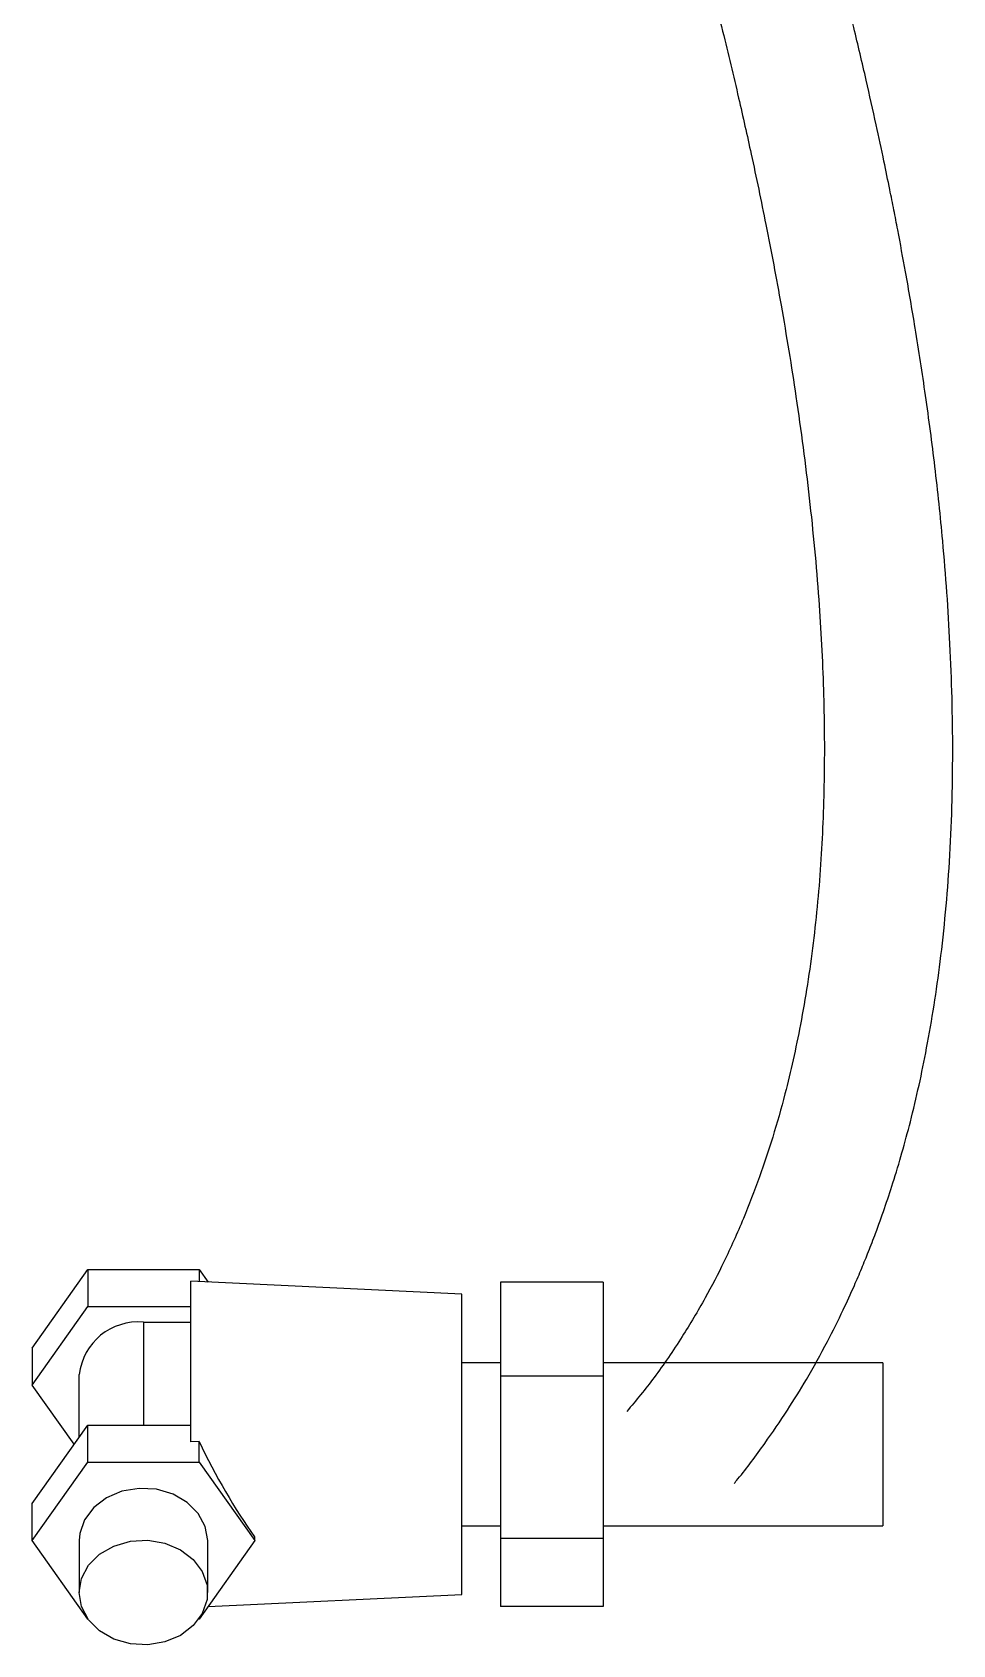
# Model space of a CAD drawing. Header units: millimetres. Extents: x 0 to 6631, y 0 to 4689.
# Drawn here: x 4487.1 to 4558.8, y 3175.6 to 3301.2 of the extents above; entities that cross this region are included whole.
import ezdxf

# ---------------------------------------------------------------- set-up
doc = ezdxf.new("R2010")
doc.units = ezdxf.units.MM
doc.header["$LTSCALE"] = 13
doc.layers.add('几何体', color=7, linetype='Continuous')

msp = doc.modelspace()

# ---------------------------------------------------------------- linework, layer by layer
at = {"layer": '几何体'}
for p, q in [((4487.15, 3198.68), (4491.48, 3204.8)), ((4491.48, 3204.8), (4491.48, 3201.92)), ((4491.48, 3204.8), (4500.14, 3204.8)), ((4500.14, 3204.8), (4500.14, 3203.85)), ((4500.14, 3204.8), (4500.84, 3203.81)), ((4520.61, 3202.88), (4499.51, 3203.88)), ((4499.51, 3191.38), (4499.51, 3203.88)), ((4531.61, 3203.82), (4523.61, 3203.82)), ((4523.61, 3203.82), (4523.61, 3196.49)), ((4531.61, 3203.82), (4531.61, 3196.49)), ((4487.15, 3195.79), (4491.48, 3201.92)), ((4491.48, 3201.92), (4499.51, 3201.92)), ((4520.61, 3184.42), (4520.61, 3202.88)), ((4495.81, 3200.69), (4499.51, 3200.69)), ((4495.81, 3200.69), (4495.81, 3192.68)), ((4487.15, 3198.68), (4487.15, 3195.79)), ((4523.61, 3197.53), (4520.61, 3197.53)), ((4553.41, 3197.53), (4531.61, 3197.53)), ((4553.41, 3197.53), (4553.41, 3184.83)), ((4490.41, 3191.18), (4487.15, 3195.79)), ((4490.81, 3191.73), (4490.81, 3196.61)), ((4531.61, 3196.49), (4523.61, 3196.49)), ((4523.61, 3196.49), (4523.61, 3183.84)), ((4531.61, 3196.49), (4531.61, 3183.84)), ((4487.15, 3186.56), (4491.48, 3192.68)), ((4491.48, 3189.79), (4491.48, 3192.68)), ((4491.48, 3192.68), (4499.51, 3192.68)), ((4500.14, 3191.4), (4499.51, 3191.38)), ((4500.14, 3189.79), (4500.14, 3191.4)), ((4487.15, 3183.67), (4491.48, 3189.79)), ((4491.48, 3189.79), (4500.14, 3189.79)), ((4500.14, 3189.79), (4504.47, 3183.67)), ((4487.15, 3183.67), (4487.15, 3186.56)), ((4520.61, 3184.83), (4523.61, 3184.83)), ((4520.61, 3179.48), (4520.61, 3184.42)), ((4531.61, 3184.83), (4553.41, 3184.83)), ((4491.48, 3177.55), (4487.15, 3183.67)), ((4490.81, 3183.67), (4490.81, 3179.63)), ((4504.47, 3183.67), (4500.14, 3177.55)), ((4500.81, 3179.63), (4500.81, 3183.67)), ((4504.47, 3183.67), (4504.47, 3183.98)), ((4531.61, 3183.84), (4523.61, 3183.84)), ((4523.61, 3183.84), (4523.61, 3178.53)), ((4531.61, 3183.84), (4531.61, 3178.53)), ((4500.84, 3178.54), (4520.61, 3179.48)), ((4531.61, 3178.53), (4523.61, 3178.53)), ((4491.51, 3177.55), (4491.48, 3177.55)), ((4500.14, 3177.55), (4500.11, 3177.55))]:
    msp.add_line(p, q, dxfattribs=at)
at = {"layer": '几何体', "flags": 128}
for points in [[(4500.81, 3183.67), (4500.62, 3184.77), (4500.08, 3185.79), (4499.22, 3186.65), (4498.11, 3187.3), (4496.82, 3187.67), (4495.47, 3187.74), (4494.13, 3187.52), (4492.92, 3187.01), (4491.93, 3186.25), (4491.22, 3185.3), (4490.85, 3184.23), (4490.81, 3183.67)], [(4490.81, 3179.63), (4490.99, 3180.73), (4491.53, 3181.75), (4492.39, 3182.61), (4493.51, 3183.25), (4494.79, 3183.63), (4496.15, 3183.7), (4497.48, 3183.48), (4498.69, 3182.96), (4499.69, 3182.21), (4500.39, 3181.26), (4500.76, 3180.19), (4500.76, 3179.07), (4500.39, 3178), (4499.69, 3177.05), (4498.69, 3176.29), (4497.48, 3175.78), (4496.15, 3175.56), (4494.79, 3175.63), (4493.51, 3176), (4492.39, 3176.65), (4491.53, 3177.51), (4490.99, 3178.53), (4490.81, 3179.63)]]:
    msp.add_lwpolyline(points, dxfattribs=at)
at = {"layer": '几何体'}
msp.add_arc((4495.39, 3196.1), 4.61, 84.8174, 173.6487, dxfattribs=at)
msp.add_ellipse((4504.27, 3191.45), major_axis=(-6.4, 12.35), ratio=0.267858, start_param=1.436984, end_param=2.07558, dxfattribs=at)
for points, knots in [([(4541.81, 3188.12), (4541.91, 3188.24), (4542.74, 3189.21), (4544.13, 3191.12), (4545.91, 3193.71), (4547.54, 3196.36), (4548.99, 3198.96), (4550.22, 3201.43), (4551.1, 3203.35), (4551.75, 3204.87), (4552.3, 3206.23), (4553.14, 3208.4), (4554.28, 3211.72), (4555.65, 3216.51), (4556.91, 3222.24), (4557.97, 3228.98), (4558.68, 3236.7), (4558.92, 3244.99), (4558.7, 3253.37), (4558.17, 3260.8), (4557.49, 3267.28), (4556.76, 3272.81), (4555.98, 3277.87), (4555.24, 3282.18), (4554.67, 3285.24), (4554.26, 3287.38), (4553.9, 3289.16), (4553.45, 3291.37), (4552.84, 3294.21), (4552.06, 3297.69), (4550.96, 3302.38), (4549.54, 3308.07), (4547.87, 3314.34), (4546.22, 3320.2), (4544.68, 3325.45), (4543.27, 3330.1), (4541.99, 3334.18), (4540.8, 3337.9), (4539.59, 3341.63), (4538.27, 3345.61), (4536.74, 3350.1), (4534.98, 3355.2), (4532.93, 3361), (4531, 3366.34), (4529.76, 3369.71), (4529.31, 3370.93)], [0, 0, 0, 0, 0.003539, 0.029088, 0.05156, 0.071184, 0.09422, 0.112423, 0.12607, 0.135522, 0.144372, 0.154002, 0.179693, 0.209439, 0.243478, 0.281479, 0.323516, 0.36826, 0.41086, 0.451089, 0.479846, 0.507295, 0.533267, 0.554904, 0.57105, 0.57861, 0.586464, 0.597408, 0.611471, 0.628686, 0.649089, 0.681316, 0.71354, 0.742877, 0.769259, 0.792637, 0.812978, 0.831043, 0.849052, 0.869678, 0.891654, 0.917643, 0.947697, 0.980955, 1, 1, 1, 1]), ([(4525.07, 3353.22), (4525.08, 3353.2), (4525.68, 3351.51), (4526.74, 3348.42), (4528.17, 3344.25), (4529.28, 3340.94), (4530.25, 3338.01), (4531.32, 3334.73), (4532.7, 3330.42), (4534.32, 3325.17), (4536.06, 3319.36), (4537.76, 3313.37), (4539.4, 3307.33), (4540.87, 3301.56), (4542.11, 3296.37), (4543.24, 3291.35), (4544.36, 3285.96), (4545.55, 3279.67), (4546.71, 3272.55), (4547.72, 3264.89), (4548.44, 3257.26), (4548.82, 3250.04), (4548.88, 3243.27), (4548.63, 3236.66), (4548.03, 3230.14), (4547.07, 3224.03), (4545.96, 3219.04), (4544.85, 3215.13), (4543.77, 3211.89), (4542.51, 3208.63), (4541.1, 3205.49), (4539.5, 3202.41), (4537.69, 3199.39), (4535.67, 3196.41), (4534.18, 3194.6), (4533.46, 3193.74)], [0, 0, 0, 0, 0.000346, 0.029151, 0.05301, 0.071871, 0.085735, 0.102996, 0.127711, 0.159014, 0.191994, 0.225835, 0.259854, 0.293354, 0.322321, 0.346535, 0.376974, 0.411846, 0.451394, 0.495345, 0.53963, 0.57963, 0.618046, 0.656989, 0.697312, 0.738504, 0.775599, 0.800133, 0.823772, 0.849918, 0.878872, 0.904656, 0.934375, 0.96858, 1, 1, 1, 1])]:
    msp.add_open_spline(points, degree=3, knots=knots, dxfattribs=at)

doc.saveas('drawing.dxf')
